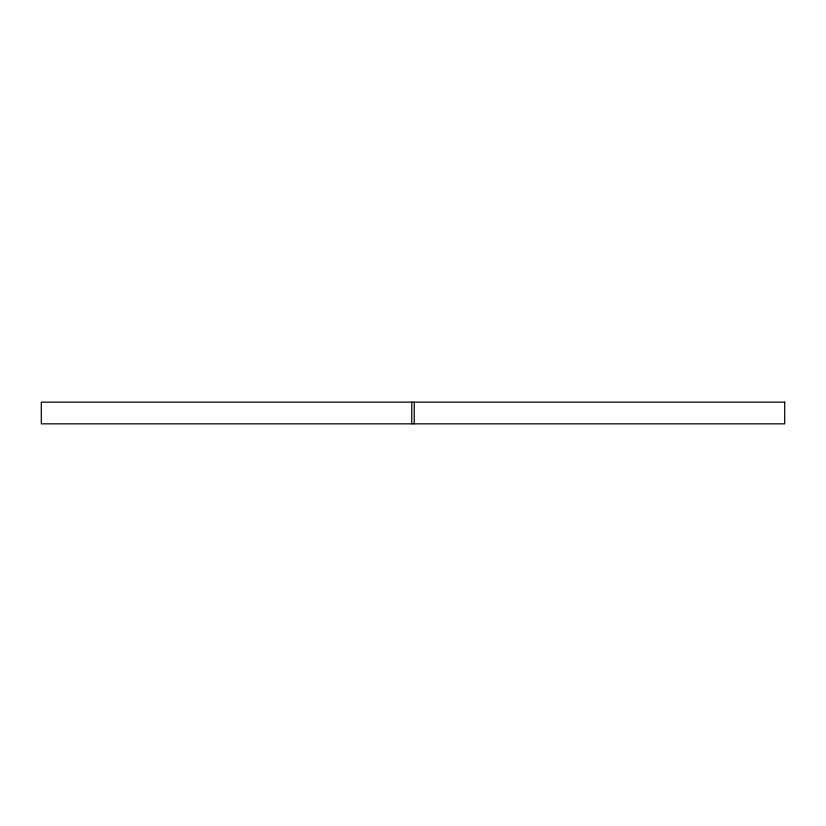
<?xml version="1.0" encoding="UTF-8"?>
<svg xmlns="http://www.w3.org/2000/svg" width="826" height="826" viewBox="0 0 826 826"><rect width="100%" height="100%" fill="white"/><g stroke="black" fill="none" stroke-linecap="round" stroke-linejoin="round"><path stroke-width="1.24" d="M414.239 402.159L414.239 423.841M411.761 402.159L411.761 423.841M784.7 402.159L784.7 423.841L41.3 423.841L41.3 402.159L784.7 402.159"/></g></svg>
